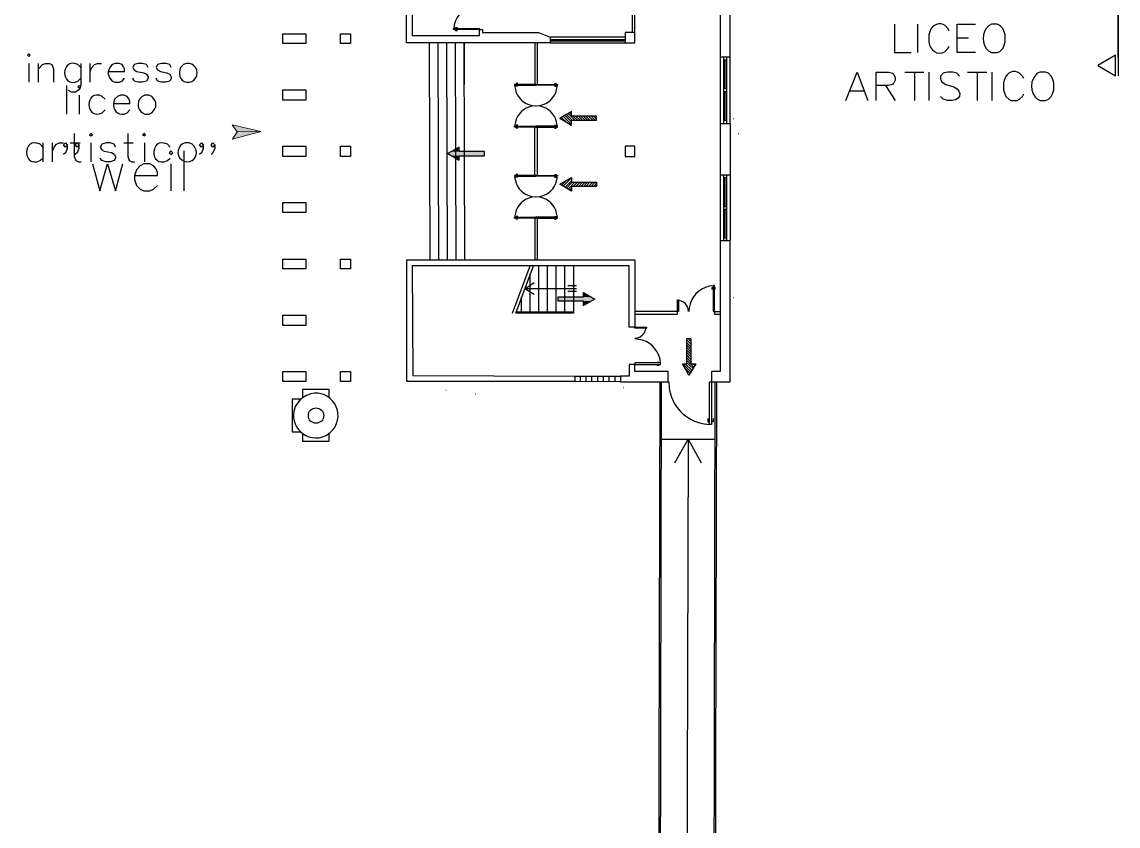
# Model space of a CAD drawing. Header units: millimetres. Extents: x 2592 to 5194, y 1172 to 2359.
# Drawn here: x 2592.54 to 2594.756, y 1179.41 to 1181.037 of the extents above; entities that cross this region are included whole.
import ezdxf

# ---------------------------------------------------------------- set-up
doc = ezdxf.new("R2010")
doc.units = ezdxf.units.MM
doc.layers.add('PDF _Geometria', color=7, linetype='Continuous')
doc.layers.add('PDF _Riempimenti solidi', color=3, linetype='Continuous')

msp = doc.modelspace()

# ---------------------------------------------------------------- linework, layer by layer
at = {"layer": 'PDF _Geometria', "lineweight": 25}
for points in [[(2594.7561, 1180.9649), (2594.7561, 1182.5549), (2594.7561, 1180.9282)], [(2593.6078, 1180.9949), (2593.3178, 1180.9949), (2593.3178, 1181.2415), (2593.3519, 1181.2415), (2593.3519, 1181.2299), (2593.3294, 1181.2299), (2593.3294, 1181.0099), (2593.4653, 1181.0099), (2593.4653, 1181.0215), (2593.4711, 1181.0215), (2593.4711, 1181.0157), (2593.5844, 1181.0157), (2593.6078, 1181.0065), (2593.6078, 1180.9949), (2593.7594, 1180.9949), (2593.7794, 1180.9949)], [(2593.7794, 1181.0157), (2593.7794, 1181.059), (2593.7736, 1181.059), (2593.7736, 1181.0157)], [(2593.9719, 1180.9657), (2593.9719, 1181.064), (2593.9519, 1181.064), (2593.9519, 1180.9657)], [(2594.3044, 1181.0324), (2594.3044, 1180.9749), (2594.3378, 1180.9749)], [(2594.3511, 1180.9749), (2594.3511, 1181.0324)], [(2594.4678, 1180.9749), (2594.4311, 1180.9749), (2594.4311, 1181.0324), (2594.4678, 1181.0324)], [(2594.5003, 1180.9749), (2594.5119, 1180.9749), (2594.5169, 1180.9774), (2594.5228, 1180.9832), (2594.5253, 1180.9882), (2594.5278, 1180.9965), (2594.5278, 1181.0107), (2594.5253, 1181.019), (2594.5228, 1181.024), (2594.5169, 1181.0299), (2594.5119, 1181.0324), (2594.5003, 1181.0324), (2594.4953, 1181.0299), (2594.4894, 1181.024)], [(2594.3761, 1181.019), (2594.3736, 1181.0107), (2594.3736, 1180.9965)], [(2594.4144, 1181.019), (2594.4119, 1181.024), (2594.4069, 1181.0299)], [(2593.3653, 1180.5557), (2593.3644, 1180.9949)], [(2593.3828, 1180.5557), (2593.3819, 1180.9949)], [(2593.4003, 1180.5557), (2593.3994, 1180.9949)], [(2593.4178, 1180.5557), (2593.4169, 1180.9957)], [(2593.4353, 1180.5557), (2593.4344, 1180.9957)], [(2593.4344, 1180.9949), (2593.4344, 1180.9107)], [(2593.5769, 1180.9949), (2593.5769, 1180.9107), (2593.5828, 1180.9107), (2593.5828, 1180.9949)], [(2593.7594, 1181.0065), (2593.6078, 1181.0065)], [(2593.7594, 1181.0007), (2593.6078, 1181.0007)], [(2593.7594, 1180.9982), (2593.6078, 1180.9982)], [(2594.4069, 1180.9774), (2594.4119, 1180.9832), (2594.4144, 1180.9882)], [(2594.4311, 1181.0049), (2594.4536, 1181.0049)], [(2592.5544, 1180.9532), (2592.5544, 1180.9149)], [(2592.5736, 1180.9149), (2592.5736, 1180.9532)], [(2592.5736, 1180.9424), (2592.5819, 1180.9507), (2592.5878, 1180.9532), (2592.5961, 1180.9532), (2592.6011, 1180.9507), (2592.6044, 1180.9424), (2592.6044, 1180.9149)], [(2592.6594, 1180.9532), (2592.6594, 1180.909), (2592.6569, 1180.9007), (2592.6536, 1180.8982), (2592.6486, 1180.8949), (2592.6403, 1180.8949), (2592.6344, 1180.8982)], [(2592.6594, 1180.9449), (2592.6536, 1180.9507)], [(2592.6786, 1180.9149), (2592.6786, 1180.9532)], [(2592.6786, 1180.9365), (2592.6819, 1180.9449), (2592.6869, 1180.9507), (2592.6928, 1180.9532), (2592.7011, 1180.9532)], [(2592.7144, 1180.9365), (2592.7478, 1180.9365), (2592.7478, 1180.9424), (2592.7453, 1180.9474), (2592.7428, 1180.9507), (2592.7369, 1180.9532), (2592.7286, 1180.9532), (2592.7228, 1180.9507), (2592.7178, 1180.9449), (2592.7144, 1180.9365), (2592.7144, 1180.9315), (2592.7178, 1180.9232), (2592.7228, 1180.9174), (2592.7286, 1180.9149), (2592.7369, 1180.9149), (2592.7428, 1180.9174), (2592.7478, 1180.9232)], [(2592.7953, 1180.9449), (2592.7919, 1180.9507), (2592.7836, 1180.9532), (2592.7753, 1180.9532), (2592.7669, 1180.9507), (2592.7644, 1180.9449), (2592.7669, 1180.9399), (2592.7728, 1180.9365), (2592.7869, 1180.934), (2592.7919, 1180.9315), (2592.7953, 1180.9257), (2592.7953, 1180.9232), (2592.7919, 1180.9174), (2592.7836, 1180.9149), (2592.7753, 1180.9149), (2592.7669, 1180.9174), (2592.7644, 1180.9232)], [(2592.8419, 1180.9449), (2592.8394, 1180.9507), (2592.8311, 1180.9532), (2592.8228, 1180.9532), (2592.8144, 1180.9507), (2592.8119, 1180.9449), (2592.8144, 1180.9399), (2592.8203, 1180.9365), (2592.8336, 1180.934), (2592.8394, 1180.9315), (2592.8419, 1180.9257), (2592.8419, 1180.9232), (2592.8394, 1180.9174), (2592.8311, 1180.9149), (2592.8228, 1180.9149), (2592.8144, 1180.9174), (2592.8119, 1180.9232)], [(2592.6536, 1180.9174), (2592.6594, 1180.9232)], [(2594.2061, 1180.8782), (2594.2286, 1180.9357), (2594.2503, 1180.8782)], [(2594.2669, 1180.8782), (2594.2669, 1180.9357), (2594.2919, 1180.9357), (2594.3003, 1180.9332), (2594.3028, 1180.9307), (2594.3053, 1180.9249), (2594.3053, 1180.919), (2594.3028, 1180.914), (2594.3003, 1180.9107), (2594.2919, 1180.9082), (2594.2669, 1180.9082)], [(2594.3253, 1180.9357), (2594.3636, 1180.9357)], [(2594.3444, 1180.9357), (2594.3444, 1180.8782)], [(2594.3744, 1180.8782), (2594.3744, 1180.9357)], [(2594.4353, 1180.9274), (2594.4303, 1180.9332), (2594.4219, 1180.9357), (2594.4111, 1180.9357), (2594.4028, 1180.9332), (2594.3969, 1180.9274), (2594.3969, 1180.9224), (2594.3994, 1180.9165), (2594.4028, 1180.914), (2594.4078, 1180.9107), (2594.4244, 1180.9057)], [(2594.4519, 1180.9357), (2594.4911, 1180.9357)], [(2594.4711, 1180.9357), (2594.4711, 1180.8782)], [(2594.5019, 1180.8782), (2594.5019, 1180.9357)], [(2594.5269, 1180.9224), (2594.5244, 1180.914), (2594.5244, 1180.8999), (2594.5269, 1180.8915), (2594.5294, 1180.8865), (2594.5353, 1180.8807), (2594.5403, 1180.8782), (2594.5519, 1180.8782), (2594.5569, 1180.8807), (2594.5628, 1180.8865), (2594.5653, 1180.8915)], [(2594.5653, 1180.9224), (2594.5628, 1180.9274), (2594.5569, 1180.9332)], [(2594.5986, 1180.8782), (2594.6094, 1180.8782), (2594.6153, 1180.8807), (2594.6211, 1180.8865), (2594.6236, 1180.8915), (2594.6261, 1180.8999), (2594.6261, 1180.914), (2594.6236, 1180.9224), (2594.6211, 1180.9274), (2594.6153, 1180.9332), (2594.6094, 1180.9357), (2594.5986, 1180.9357), (2594.5928, 1180.9332), (2594.5878, 1180.9274)], [(2592.6311, 1180.8507), (2592.6311, 1180.9082)], [(2594.2861, 1180.9082), (2594.3053, 1180.8782)], [(2592.6561, 1180.889), (2592.6561, 1180.8507)], [(2592.7086, 1180.8807), (2592.7028, 1180.8865)], [(2592.8028, 1180.8865), (2592.7969, 1180.889), (2592.7886, 1180.889), (2592.7836, 1180.8865), (2592.7778, 1180.8807)], [(2594.2144, 1180.8974), (2594.2419, 1180.8974)], [(2594.4111, 1180.8782), (2594.4028, 1180.8807), (2594.3969, 1180.8865)], [(2592.7028, 1180.8532), (2592.7086, 1180.859)], [(2592.7469, 1180.8507), (2592.7528, 1180.8532), (2592.7586, 1180.859)], [(2593.6519, 1180.8557), (2593.6511, 1180.8557), (2593.6278, 1180.8424), (2593.6511, 1180.8282), (2593.6511, 1180.8382), (2593.7019, 1180.8382), (2593.7019, 1180.8465), (2593.6511, 1180.8465), (2593.6511, 1180.8557)], [(2592.7886, 1180.8507), (2592.7969, 1180.8507), (2592.8028, 1180.8532)], [(2593.6294, 1180.8415), (2593.6278, 1180.8424)], [(2593.6411, 1180.834), (2593.6311, 1180.844)], [(2593.6511, 1180.8299), (2593.6344, 1180.8465)], [(2593.6511, 1180.8349), (2593.6378, 1180.8482)], [(2593.6528, 1180.8382), (2593.6411, 1180.8499)], [(2593.6578, 1180.8382), (2593.6444, 1180.8515)], [(2593.6511, 1180.8499), (2593.6478, 1180.854)], [(2593.6636, 1180.8382), (2593.6544, 1180.8465)], [(2593.6686, 1180.8382), (2593.6603, 1180.8465)], [(2593.6736, 1180.8382), (2593.6653, 1180.8465)], [(2593.6786, 1180.8382), (2593.6703, 1180.8465)], [(2593.6836, 1180.8382), (2593.6753, 1180.8465)], [(2593.6886, 1180.8382), (2593.6803, 1180.8465)], [(2593.6944, 1180.8382), (2593.6853, 1180.8465)], [(2593.6994, 1180.8382), (2593.6911, 1180.8465)], [(2593.7019, 1180.8407), (2593.6961, 1180.8465)], [(2593.7019, 1180.8457), (2593.7011, 1180.8465)], [(2593.9778, 1180.8415), (2593.9786, 1180.8415)], [(2592.6461, 1180.8115), (2592.6461, 1180.7649), (2592.6494, 1180.7565), (2592.6544, 1180.754), (2592.6603, 1180.754)], [(2592.7544, 1180.8115), (2592.7544, 1180.7649), (2592.7569, 1180.7565), (2592.7628, 1180.754), (2592.7678, 1180.754)], [(2593.5769, 1180.7265), (2593.5769, 1180.824)], [(2593.5828, 1180.7265), (2593.5828, 1180.824)], [(2593.9519, 1180.8315), (2593.9519, 1180.594)], [(2593.9719, 1180.8315), (2593.9719, 1180.594)], [(2593.9886, 1180.8115), (2593.9894, 1180.8115)], [(2592.5828, 1180.784), (2592.5769, 1180.7899)], [(2592.5828, 1180.7924), (2592.5828, 1180.754)], [(2592.6019, 1180.754), (2592.6019, 1180.7924)], [(2592.6019, 1180.7757), (2592.6053, 1180.784), (2592.6103, 1180.7899), (2592.6161, 1180.7924), (2592.6244, 1180.7924)], [(2592.6319, 1180.7882), (2592.6286, 1180.784), (2592.6244, 1180.7882), (2592.6286, 1180.7924), (2592.6319, 1180.7882), (2592.6319, 1180.7807), (2592.6286, 1180.7724), (2592.6244, 1180.769)], [(2592.6378, 1180.7924), (2592.6578, 1180.7924)], [(2592.6553, 1180.7882), (2592.6519, 1180.784), (2592.6478, 1180.7882), (2592.6519, 1180.7924), (2592.6553, 1180.7882), (2592.6553, 1180.7807), (2592.6519, 1180.7724), (2592.6478, 1180.769)], [(2592.6794, 1180.7924), (2592.6794, 1180.754)], [(2592.7294, 1180.784), (2592.7269, 1180.7899), (2592.7186, 1180.7924), (2592.7103, 1180.7924), (2592.7019, 1180.7899), (2592.6986, 1180.784), (2592.7019, 1180.7782), (2592.7069, 1180.7757), (2592.7211, 1180.7732), (2592.7269, 1180.7699), (2592.7294, 1180.7649), (2592.7294, 1180.7615), (2592.7269, 1180.7565), (2592.7186, 1180.754), (2592.7103, 1180.754), (2592.7019, 1180.7565), (2592.6986, 1180.7615)], [(2592.7461, 1180.7924), (2592.7653, 1180.7924)], [(2592.7878, 1180.7924), (2592.7878, 1180.754)], [(2592.8403, 1180.784), (2592.8344, 1180.7899)], [(2592.9069, 1180.7882), (2592.9036, 1180.784), (2592.8994, 1180.7882), (2592.9036, 1180.7924), (2592.9069, 1180.7882), (2592.9069, 1180.7807), (2592.9036, 1180.7724), (2592.8994, 1180.769)], [(2592.9303, 1180.7882), (2592.9261, 1180.784), (2592.9228, 1180.7882), (2592.9261, 1180.7924), (2592.9303, 1180.7882), (2592.9303, 1180.7807), (2592.9261, 1180.7724), (2592.9228, 1180.769)], [(2592.8686, 1180.6957), (2592.8686, 1180.7765)], [(2592.5769, 1180.7565), (2592.5828, 1180.7615)], [(2592.6828, 1180.7499), (2592.6978, 1180.6957), (2592.7136, 1180.7499), (2592.7294, 1180.6957), (2592.7444, 1180.7499)], [(2592.7678, 1180.7265), (2592.8144, 1180.7265), (2592.8144, 1180.734), (2592.8103, 1180.7415), (2592.8061, 1180.7457), (2592.7986, 1180.7499), (2592.7869, 1180.7499), (2592.7794, 1180.7457), (2592.7719, 1180.7382), (2592.7678, 1180.7265), (2592.7678, 1180.7182), (2592.7719, 1180.7065), (2592.7794, 1180.699), (2592.7869, 1180.6957), (2592.7986, 1180.6957), (2592.8061, 1180.699), (2592.8144, 1180.7065)], [(2592.8344, 1180.7565), (2592.8403, 1180.7615)], [(2592.8411, 1180.7499), (2592.8411, 1180.6957)], [(2593.6511, 1180.6957), (2593.6511, 1180.6949), (2593.6278, 1180.709), (2593.6511, 1180.7224), (2593.6511, 1180.7132), (2593.7019, 1180.7132), (2593.7019, 1180.704), (2593.6511, 1180.704), (2593.6511, 1180.6949)], [(2593.6511, 1180.7215), (2593.6344, 1180.7049)], [(2593.9719, 1180.7274), (2593.9519, 1180.7274)], [(2593.6294, 1180.7099), (2593.6278, 1180.7082)], [(2593.6411, 1180.7165), (2593.6311, 1180.7065)], [(2593.6511, 1180.7157), (2593.6378, 1180.7024)], [(2593.6528, 1180.7132), (2593.6411, 1180.7007)], [(2593.6578, 1180.7132), (2593.6444, 1180.699)], [(2593.6511, 1180.7007), (2593.6478, 1180.6974)], [(2593.6636, 1180.7132), (2593.6544, 1180.704)], [(2593.6686, 1180.7132), (2593.6603, 1180.704)], [(2593.6736, 1180.7132), (2593.6653, 1180.704)], [(2593.6786, 1180.7132), (2593.6703, 1180.704)], [(2593.6836, 1180.7132), (2593.6753, 1180.704)], [(2593.6886, 1180.7132), (2593.6803, 1180.704)], [(2593.6944, 1180.7132), (2593.6853, 1180.704)], [(2593.6994, 1180.7132), (2593.6911, 1180.704)], [(2593.7019, 1180.7107), (2593.6961, 1180.704)], [(2593.7019, 1180.7049), (2593.7011, 1180.704)], [(2593.5828, 1180.5557), (2593.5828, 1180.6399), (2593.5769, 1180.6399), (2593.5769, 1180.5557)], [(2593.7503, 1180.309), (2593.8469, 1180.309), (2593.8469, 1180.3299), (2593.7794, 1180.3299), (2593.7794, 1180.344), (2593.7678, 1180.344), (2593.7678, 1180.3207), (2593.7503, 1180.3207), (2593.7503, 1180.309), (2593.6578, 1180.3099), (2593.3186, 1180.3099), (2593.3186, 1180.5557), (2593.7794, 1180.5557), (2593.7794, 1180.4199), (2593.7678, 1180.4199), (2593.7678, 1180.544), (2593.3294, 1180.544), (2593.3303, 1180.3215), (2593.6578, 1180.3207), (2593.7503, 1180.3207)], [(2593.5319, 1180.4482), (2593.5678, 1180.544), (2593.5686, 1180.544)], [(2593.6553, 1180.544), (2593.6553, 1180.4482), (2593.5386, 1180.4482), (2593.5744, 1180.544)], [(2593.5678, 1180.4507), (2593.5678, 1180.5274)], [(2593.5853, 1180.4507), (2593.5853, 1180.544)], [(2593.6028, 1180.4507), (2593.6028, 1180.544)], [(2593.6203, 1180.4507), (2593.6203, 1180.544)], [(2593.6378, 1180.4507), (2593.6378, 1180.544)], [(2593.5761, 1180.4857), (2593.5569, 1180.4974), (2593.5761, 1180.5099)], [(2593.6611, 1180.5032), (2593.6436, 1180.5032)], [(2593.5503, 1180.4507), (2593.5503, 1180.4807)], [(2593.6611, 1180.4974), (2593.5569, 1180.4974)], [(2593.6611, 1180.4915), (2593.6436, 1180.4915)], [(2593.9786, 1180.4799), (2593.9794, 1180.4799)], [(2593.5394, 1180.4507), (2593.6553, 1180.4507)], [(2593.7794, 1180.4457), (2593.8653, 1180.4457), (2593.8653, 1180.4515), (2593.7794, 1180.4515)], [(2593.9386, 1180.4515), (2593.9519, 1180.4515)], [(2593.9403, 1180.4515), (2593.9403, 1180.4457), (2593.9519, 1180.4457)], [(2593.8844, 1180.394), (2593.8928, 1180.3849)], [(2593.8869, 1180.3965), (2593.8928, 1180.3907)], [(2593.8928, 1180.3965), (2593.8928, 1180.3957)], [(2593.8844, 1180.3882), (2593.8928, 1180.3799)], [(2593.8844, 1180.3832), (2593.8928, 1180.3749)], [(2593.8844, 1180.3782), (2593.8928, 1180.3699)], [(2593.8844, 1180.3732), (2593.8928, 1180.3649)], [(2593.8844, 1180.3682), (2593.8928, 1180.3599)], [(2593.8761, 1180.3457), (2593.8928, 1180.329)], [(2593.8811, 1180.3457), (2593.8944, 1180.3324)], [(2593.8844, 1180.3632), (2593.8928, 1180.354)], [(2593.8844, 1180.3574), (2593.8928, 1180.349)], [(2593.8844, 1180.3524), (2593.8986, 1180.339)], [(2593.8844, 1180.3474), (2593.8969, 1180.3357)], [(2593.8969, 1180.3457), (2593.9003, 1180.3424)], [(2593.9019, 1180.3457), (2593.9019, 1180.3449)], [(2593.8811, 1180.3357), (2593.8911, 1180.3257)], [(2593.8878, 1180.324), (2593.8894, 1180.3224)], [(2593.6578, 1180.3207), (2593.6578, 1180.3099)], [(2593.6686, 1180.3207), (2593.6686, 1180.3099)], [(2593.6803, 1180.3207), (2593.6803, 1180.3099)], [(2593.6919, 1180.3207), (2593.6919, 1180.3099)], [(2593.7036, 1180.3207), (2593.7036, 1180.3099)], [(2593.7153, 1180.3207), (2593.7153, 1180.3099)], [(2593.7269, 1180.3207), (2593.7269, 1180.3099)], [(2593.7386, 1180.3207), (2593.7386, 1180.309)], [(2593.8278, 1179.254), (2593.8303, 1180.309)], [(2593.8328, 1180.309), (2593.8303, 1179.254)], [(2593.9394, 1179.2532), (2593.9419, 1180.309)], [(2593.9444, 1180.309), (2593.9419, 1179.2532)], [(2593.1611, 1180.2774), (2593.1611, 1180.2932), (2593.1078, 1180.2932), (2593.1078, 1180.2774)], [(2593.3969, 1180.2924), (2593.3978, 1180.2924)], [(2593.4569, 1180.2849), (2593.4578, 1180.2849)], [(2593.7561, 1180.2974), (2593.7569, 1180.2974)], [(2593.1044, 1180.274), (2593.0869, 1180.274), (2593.0869, 1180.2082), (2593.1036, 1180.2082)], [(2593.1036, 1180.2074), (2593.1053, 1180.2065), (2593.1078, 1180.2049), (2593.1078, 1180.189), (2593.1611, 1180.189), (2593.1611, 1180.204)], [(2593.8328, 1180.1932), (2593.9419, 1180.1932)], [(2593.8603, 1180.1449), (2593.8869, 1180.1932), (2593.9136, 1180.1449)], [(2593.8869, 1180.1932), (2593.8844, 1179.2532)]]:
    msp.add_lwpolyline(points, dxfattribs=at)
for points in [[(2593.1144, 1180.9932), (2593.0678, 1180.9932), (2593.0678, 1181.0132), (2593.1144, 1181.0132)], [(2593.2044, 1180.9932), (2593.1844, 1180.9932), (2593.1844, 1181.0132), (2593.2044, 1181.0132)], [(2593.7794, 1181.0157), (2593.7594, 1181.0157), (2593.7594, 1180.9949), (2593.7794, 1180.9949)], [(2592.5519, 1180.9699), (2592.5544, 1180.9674), (2592.5569, 1180.9699), (2592.5544, 1180.9724)], [(2593.9519, 1180.8315), (2593.9719, 1180.8315), (2593.9719, 1180.9657), (2593.9519, 1180.9657)], [(2594.7511, 1180.9699), (2594.7153, 1180.949), (2594.7511, 1180.9282)], [(2592.6536, 1180.9057), (2592.6561, 1180.9032), (2592.6586, 1180.9057), (2592.6561, 1180.9082)], [(2593.1144, 1180.879), (2593.0678, 1180.879), (2593.0678, 1180.8999), (2593.1144, 1180.8999)], [(2592.7253, 1180.8724), (2592.7586, 1180.8724), (2592.7586, 1180.8782), (2592.7553, 1180.8832), (2592.7528, 1180.8865), (2592.7469, 1180.889), (2592.7394, 1180.889), (2592.7336, 1180.8865), (2592.7278, 1180.8807)], [(2592.6769, 1180.809), (2592.6794, 1180.8065), (2592.6828, 1180.809), (2592.6794, 1180.8115)], [(2592.7844, 1180.809), (2592.7878, 1180.8065), (2592.7903, 1180.809), (2592.7878, 1180.8115)], [(2592.9761, 1180.8149), (2592.9753, 1180.8149)], [(2592.8378, 1180.7724), (2592.8411, 1180.769), (2592.8453, 1180.7724), (2592.8411, 1180.7765)], [(2593.1144, 1180.7649), (2593.0678, 1180.7649), (2593.0678, 1180.7857), (2593.1144, 1180.7857)], [(2593.2044, 1180.7649), (2593.1844, 1180.7649), (2593.1844, 1180.7857), (2593.2044, 1180.7857)], [(2593.4244, 1180.7749), (2593.4244, 1180.784), (2593.4011, 1180.7707), (2593.4244, 1180.7574), (2593.4244, 1180.7665), (2593.4753, 1180.7665), (2593.4753, 1180.7749)], [(2593.7794, 1180.7857), (2593.7594, 1180.7857), (2593.7594, 1180.7649), (2593.7794, 1180.7649)], [(2593.1144, 1180.6515), (2593.0678, 1180.6515), (2593.0678, 1180.6715), (2593.1144, 1180.6715)], [(2593.9519, 1180.3299), (2593.9344, 1180.3299), (2593.9344, 1180.309), (2593.9719, 1180.309), (2593.9719, 1180.594), (2593.9519, 1180.594)], [(2593.1144, 1180.5374), (2593.0678, 1180.5374), (2593.0678, 1180.5574), (2593.1144, 1180.5574)], [(2593.2044, 1180.5374), (2593.1844, 1180.5374), (2593.1844, 1180.5574), (2593.2044, 1180.5574)], [(2593.6753, 1180.4807), (2593.6753, 1180.4899), (2593.6986, 1180.4765), (2593.6753, 1180.4632), (2593.6753, 1180.4724), (2593.6244, 1180.4724), (2593.6244, 1180.4807)], [(2593.1144, 1180.4232), (2593.0678, 1180.4232), (2593.0678, 1180.444), (2593.1144, 1180.444)], [(2593.8928, 1180.3457), (2593.9028, 1180.3457), (2593.8886, 1180.3224), (2593.8753, 1180.3457), (2593.8844, 1180.3457), (2593.8844, 1180.3965), (2593.8928, 1180.3965)], [(2593.1144, 1180.3099), (2593.0678, 1180.3099), (2593.0678, 1180.3299), (2593.1144, 1180.3299)], [(2593.2044, 1180.3099), (2593.1844, 1180.3099), (2593.1844, 1180.3299), (2593.2044, 1180.3299)]]:
    msp.add_lwpolyline(points, close=True, dxfattribs=at)
at = {"layer": 'PDF _Geometria', "color": 4, "lineweight": 25}
for points in [[(2593.4128, 1181.0215), (2593.4128, 1181.024), (2593.4653, 1181.024), (2593.4653, 1181.0215)], [(2593.5361, 1180.9107), (2593.5361, 1180.909), (2593.5794, 1180.909), (2593.5794, 1180.9107)], [(2593.6228, 1180.9107), (2593.6228, 1180.909), (2593.5794, 1180.909), (2593.5794, 1180.9107)], [(2593.5361, 1180.824), (2593.5361, 1180.8265), (2593.5794, 1180.8265), (2593.5794, 1180.824)], [(2593.6228, 1180.824), (2593.6228, 1180.8265), (2593.5794, 1180.8265), (2593.5794, 1180.824)], [(2593.5361, 1180.7265), (2593.5361, 1180.7249), (2593.5794, 1180.7249), (2593.5794, 1180.7265)], [(2593.6228, 1180.7265), (2593.6228, 1180.7249), (2593.5794, 1180.7249), (2593.5794, 1180.7265)], [(2593.5361, 1180.6399), (2593.5361, 1180.6424), (2593.5794, 1180.6424), (2593.5794, 1180.6399)], [(2593.6228, 1180.6399), (2593.6228, 1180.6424), (2593.5794, 1180.6424), (2593.5794, 1180.6399)], [(2593.9403, 1180.504), (2593.9378, 1180.504), (2593.9378, 1180.4515), (2593.9403, 1180.4515)], [(2593.8678, 1180.4749), (2593.8678, 1180.4515), (2593.8653, 1180.4515), (2593.8653, 1180.4749)], [(2593.8028, 1180.4174), (2593.7794, 1180.4174), (2593.7794, 1180.4199), (2593.8028, 1180.4199)], [(2593.8311, 1180.344), (2593.8311, 1180.3474), (2593.7794, 1180.3474), (2593.7794, 1180.344)], [(2593.9344, 1180.2224), (2593.9303, 1180.2224), (2593.9303, 1180.309), (2593.9344, 1180.309)]]:
    msp.add_lwpolyline(points, close=True, dxfattribs=at)
for points in [[(2593.4144, 1181.0315), (2593.4136, 1181.0232)], [(2593.4169, 1181.024), (2593.4169, 1181.0257), (2593.4211, 1181.0257)], [(2593.4211, 1181.019), (2593.4169, 1181.019), (2593.4169, 1181.0215)], [(2593.9594, 1180.8315), (2593.9594, 1180.9657)], [(2593.9653, 1180.8315), (2593.9653, 1180.9657)], [(2593.9653, 1180.9599), (2593.9594, 1180.9599)], [(2593.9619, 1180.9015), (2593.9619, 1180.9599)], [(2593.5361, 1180.9082), (2593.5378, 1180.9007)], [(2593.5428, 1180.9124), (2593.5394, 1180.9124), (2593.5394, 1180.9107)], [(2593.5428, 1180.9074), (2593.5394, 1180.9074), (2593.5394, 1180.909)], [(2593.6169, 1180.9124), (2593.6203, 1180.9124), (2593.6203, 1180.9107)], [(2593.6169, 1180.9074), (2593.6203, 1180.9074), (2593.6203, 1180.909)], [(2593.6211, 1180.9007), (2593.6228, 1180.9082)], [(2593.9653, 1180.9015), (2593.9594, 1180.9015)], [(2593.9653, 1180.8957), (2593.9594, 1180.8957), (2593.9653, 1180.8957)], [(2593.9619, 1180.8374), (2593.9619, 1180.8957)], [(2593.5711, 1180.8682), (2593.5794, 1180.8674), (2593.5878, 1180.8682)], [(2593.5878, 1180.8665), (2593.5794, 1180.8674), (2593.5711, 1180.8665)], [(2593.5378, 1180.834), (2593.5361, 1180.8265)], [(2593.6228, 1180.8265), (2593.6211, 1180.834)], [(2593.9653, 1180.8374), (2593.9594, 1180.8374)], [(2593.5428, 1180.8282), (2593.5394, 1180.8282), (2593.5394, 1180.8265)], [(2593.5428, 1180.8224), (2593.5394, 1180.8224), (2593.5394, 1180.824)], [(2593.6169, 1180.8282), (2593.6203, 1180.8282), (2593.6203, 1180.8265)], [(2593.6169, 1180.8224), (2593.6203, 1180.8224), (2593.6203, 1180.824)], [(2593.5361, 1180.724), (2593.5378, 1180.7165)], [(2593.5428, 1180.7282), (2593.5394, 1180.7282), (2593.5394, 1180.7265)], [(2593.5428, 1180.7232), (2593.5394, 1180.7232), (2593.5394, 1180.7249)], [(2593.6169, 1180.7282), (2593.6203, 1180.7282), (2593.6203, 1180.7265)], [(2593.6169, 1180.7232), (2593.6203, 1180.7232), (2593.6203, 1180.7249)], [(2593.6211, 1180.7165), (2593.6228, 1180.724)], [(2593.9594, 1180.594), (2593.9594, 1180.7274)], [(2593.9653, 1180.7215), (2593.9594, 1180.7215)], [(2593.9619, 1180.6632), (2593.9619, 1180.7215)], [(2593.9653, 1180.594), (2593.9653, 1180.7274)], [(2593.5711, 1180.684), (2593.5794, 1180.6832), (2593.5711, 1180.6824)], [(2593.5878, 1180.6824), (2593.5794, 1180.6832), (2593.5878, 1180.684)], [(2593.9653, 1180.6632), (2593.9594, 1180.6632)], [(2593.9653, 1180.6574), (2593.9594, 1180.6574), (2593.9653, 1180.6574)], [(2593.9619, 1180.5999), (2593.9619, 1180.6574)], [(2593.5378, 1180.6499), (2593.5361, 1180.6424)], [(2593.5428, 1180.6432), (2593.5394, 1180.6432), (2593.5394, 1180.6424)], [(2593.5428, 1180.6382), (2593.5394, 1180.6382), (2593.5394, 1180.6399)], [(2593.6169, 1180.6432), (2593.6203, 1180.6432), (2593.6203, 1180.6424)], [(2593.6169, 1180.6382), (2593.6203, 1180.6382), (2593.6203, 1180.6399)], [(2593.6228, 1180.6424), (2593.6211, 1180.6499)], [(2593.9653, 1180.5999), (2593.9594, 1180.5999)], [(2593.9378, 1180.5032), (2593.9294, 1180.5024)], [(2593.9353, 1180.4957), (2593.9353, 1180.4999), (2593.9378, 1180.4999)], [(2593.9419, 1180.4957), (2593.9419, 1180.4999), (2593.9403, 1180.4999)], [(2593.8878, 1180.4515), (2593.8869, 1180.4565), (2593.8853, 1180.4624), (2593.8819, 1180.4665), (2593.8778, 1180.4699), (2593.8728, 1180.4724), (2593.8678, 1180.474)], [(2593.8894, 1180.459), (2593.8886, 1180.4515)], [(2593.7794, 1180.3974), (2593.7844, 1180.3982), (2593.7903, 1180.3999), (2593.7944, 1180.4032), (2593.7978, 1180.4074), (2593.8003, 1180.4124), (2593.8019, 1180.4174)], [(2593.7869, 1180.3949), (2593.7794, 1180.3957)], [(2593.8236, 1180.349), (2593.8278, 1180.349), (2593.8278, 1180.3474)], [(2593.8311, 1180.3465), (2593.8303, 1180.3549)], [(2593.8236, 1180.3424), (2593.8278, 1180.3424), (2593.8278, 1180.344)], [(2593.8478, 1180.309), (2593.8486, 1180.2982)], [(2593.9269, 1180.2349), (2593.9269, 1180.2282), (2593.9303, 1180.2282)], [(2593.9378, 1180.2349), (2593.9378, 1180.2282), (2593.9344, 1180.2282)], [(2593.9194, 1180.224), (2593.9303, 1180.2224)]]:
    msp.add_lwpolyline(points, dxfattribs=at)
at = {"layer": 'PDF _Geometria', "lineweight": 25}
for points in [[(2592.8728, 1180.9149, 1.138906), (2592.8728, 1180.9532), (2592.8669, 1180.9507), (2592.8611, 1180.9449)], [(2592.8844, 1180.7899), (2592.8786, 1180.7924), (2592.8703, 1180.7924, 1.130187), (2592.8844, 1180.7565)], [(2593.1553, 1180.2007), (2593.1636, 1180.2065), (2593.1694, 1180.2124, 0.70901), (2593.1244, 1180.2849), (2593.1153, 1180.2815), (2593.1078, 1180.2765), (2593.1053, 1180.2749), (2593.1036, 1180.274), (2593.0978, 1180.2665), (2593.0928, 1180.259)]]:
    msp.add_lwpolyline(points, format="xyb", dxfattribs=at)
at = {"layer": 'PDF _Geometria', "lineweight": 0}
for points in [[(2593.0236, 1180.8157), (2592.9653, 1180.829), (2592.9753, 1180.8149)], [(2593.0236, 1180.8157), (2592.9661, 1180.7999), (2592.9753, 1180.8149)], [(2593.4753, 1180.7665), (2593.4244, 1180.7665), (2593.4244, 1180.7574), (2593.4011, 1180.7707), (2593.4244, 1180.784), (2593.4244, 1180.7749), (2593.4753, 1180.7749)], [(2593.6244, 1180.4724), (2593.6753, 1180.4724), (2593.6753, 1180.4632), (2593.6986, 1180.4765), (2593.6753, 1180.4899), (2593.6753, 1180.4807), (2593.6244, 1180.4807)]]:
    msp.add_lwpolyline(points, close=True, dxfattribs=at)
at = {"layer": 'PDF _Geometria', "lineweight": 25}
msp.add_circle((2593.1348, 1180.2407), 0.0155, dxfattribs=at)
at = {"layer": 'PDF _Geometria', "color": 4, "lineweight": 25}
for points in [[(2593.4578, 1181.0715), (2593.436, 1181.0693), (2593.4197, 1181.0522), (2593.4144, 1181.0315)], [(2593.5378, 1180.9007), (2593.541, 1180.8839), (2593.5545, 1180.8715), (2593.5711, 1180.8682)], [(2593.5878, 1180.8682), (2593.6044, 1180.8715), (2593.6178, 1180.8839), (2593.6211, 1180.9007)], [(2593.5711, 1180.8665), (2593.5545, 1180.8632), (2593.541, 1180.8508), (2593.5378, 1180.834)], [(2593.6211, 1180.834), (2593.6178, 1180.8508), (2593.6044, 1180.8632), (2593.5878, 1180.8665)], [(2593.5378, 1180.7165), (2593.541, 1180.6997), (2593.5545, 1180.6874), (2593.5711, 1180.684)], [(2593.5878, 1180.684), (2593.6044, 1180.6874), (2593.6178, 1180.6997), (2593.6211, 1180.7165)], [(2593.5711, 1180.6824), (2593.5545, 1180.679), (2593.541, 1180.6667), (2593.5378, 1180.6499)], [(2593.6211, 1180.6499), (2593.6178, 1180.6667), (2593.6044, 1180.679), (2593.5878, 1180.6824)], [(2593.9294, 1180.5024), (2593.9088, 1180.4971), (2593.8917, 1180.4808), (2593.8894, 1180.459)], [(2593.8303, 1180.3549), (2593.8249, 1180.3755), (2593.8087, 1180.3926), (2593.7869, 1180.3949)], [(2593.8486, 1180.2982), (2593.8518, 1180.2612), (2593.8829, 1180.2296), (2593.9194, 1180.224)]]:
    msp.add_open_spline(points, degree=3, dxfattribs=at)
at = {"layer": 'PDF _Geometria', "lineweight": 25}
for points in [[(2594.4069, 1181.0299), (2594.3953, 1181.0369), (2594.3806, 1181.0321), (2594.3761, 1181.019)], [(2594.4894, 1181.024), (2594.4783, 1181.0085), (2594.4818, 1180.9826), (2594.5003, 1180.9749)], [(2594.3736, 1180.9965), (2594.3763, 1180.9792), (2594.3902, 1180.9683), (2594.4069, 1180.9774)], [(2592.6536, 1180.9507), (2592.6174, 1180.9673), (2592.6174, 1180.9008), (2592.6536, 1180.9174)], [(2592.8611, 1180.9449), (2592.8554, 1180.9331), (2592.8587, 1180.9185), (2592.8728, 1180.9149)], [(2594.5569, 1180.9332), (2594.5455, 1180.9411), (2594.5312, 1180.9346), (2594.5269, 1180.9224)], [(2594.5878, 1180.9274), (2594.5762, 1180.9142), (2594.5802, 1180.8836), (2594.5986, 1180.8782)], [(2592.7028, 1180.8865), (2592.6666, 1180.9032), (2592.6666, 1180.8366), (2592.7028, 1180.8532)], [(2594.4244, 1180.9057), (2594.4438, 1180.8973), (2594.439, 1180.8739), (2594.4111, 1180.8782)], [(2592.7778, 1180.8807), (2592.7722, 1180.8688), (2592.7751, 1180.8554), (2592.7886, 1180.8507)], [(2592.8028, 1180.8532), (2592.8141, 1180.8639), (2592.8141, 1180.8759), (2592.8028, 1180.8865)], [(2592.7253, 1180.8724), (2592.7236, 1180.859), (2592.7335, 1180.8484), (2592.7469, 1180.8507)], [(2592.5769, 1180.7899), (2592.541, 1180.8066), (2592.5403, 1180.7397), (2592.5769, 1180.7565)], [(2592.8344, 1180.7899), (2592.7987, 1180.8067), (2592.7965, 1180.7402), (2592.8344, 1180.7565)], [(2592.8844, 1180.7565), (2592.8965, 1180.7656), (2592.8952, 1180.7804), (2592.8844, 1180.7899)], [(2593.0928, 1180.259), (2593.0776, 1180.2192), (2593.1166, 1180.1814), (2593.1553, 1180.2007)]]:
    msp.add_open_spline(points, degree=3, dxfattribs=at)
at = {"layer": 'PDF _Riempimenti solidi', "color": 7, "lineweight": 0, "transparency": 33554559}
msp.add_solid([(2592.9653, 1180.829), (2593.0236, 1180.8157), (2592.9753, 1180.8149)], dxfattribs=at)
at = {"layer": 'PDF _Riempimenti solidi', "color": 7, "lineweight": 25, "transparency": 33554559}
for points in [[(2592.9753, 1180.8149), (2593.0236, 1180.8157), (2592.9661, 1180.7999)], [(2593.4753, 1180.7749), (2593.4011, 1180.7707), (2593.4753, 1180.7707)], [(2593.4753, 1180.7749), (2593.4086, 1180.7749), (2593.4011, 1180.7707)], [(2593.4753, 1180.7707), (2593.4011, 1180.7707), (2593.4086, 1180.7665)], [(2593.4244, 1180.784), (2593.4086, 1180.7749), (2593.4244, 1180.7749)], [(2593.4753, 1180.7707), (2593.4086, 1180.7665), (2593.4753, 1180.7665)], [(2593.4244, 1180.7665), (2593.4086, 1180.7665), (2593.4244, 1180.7574)], [(2593.6244, 1180.4807), (2593.6986, 1180.4765), (2593.6244, 1180.4765)], [(2593.6244, 1180.4807), (2593.6911, 1180.4807), (2593.6986, 1180.4765)], [(2593.6753, 1180.4899), (2593.6911, 1180.4807), (2593.6753, 1180.4807)], [(2593.6244, 1180.4765), (2593.6911, 1180.4724), (2593.6244, 1180.4724)], [(2593.6244, 1180.4765), (2593.6986, 1180.4765), (2593.6911, 1180.4724)], [(2593.6753, 1180.4724), (2593.6911, 1180.4724), (2593.6753, 1180.4632)]]:
    msp.add_solid(points, dxfattribs=at)

doc.saveas('drawing.dxf')
